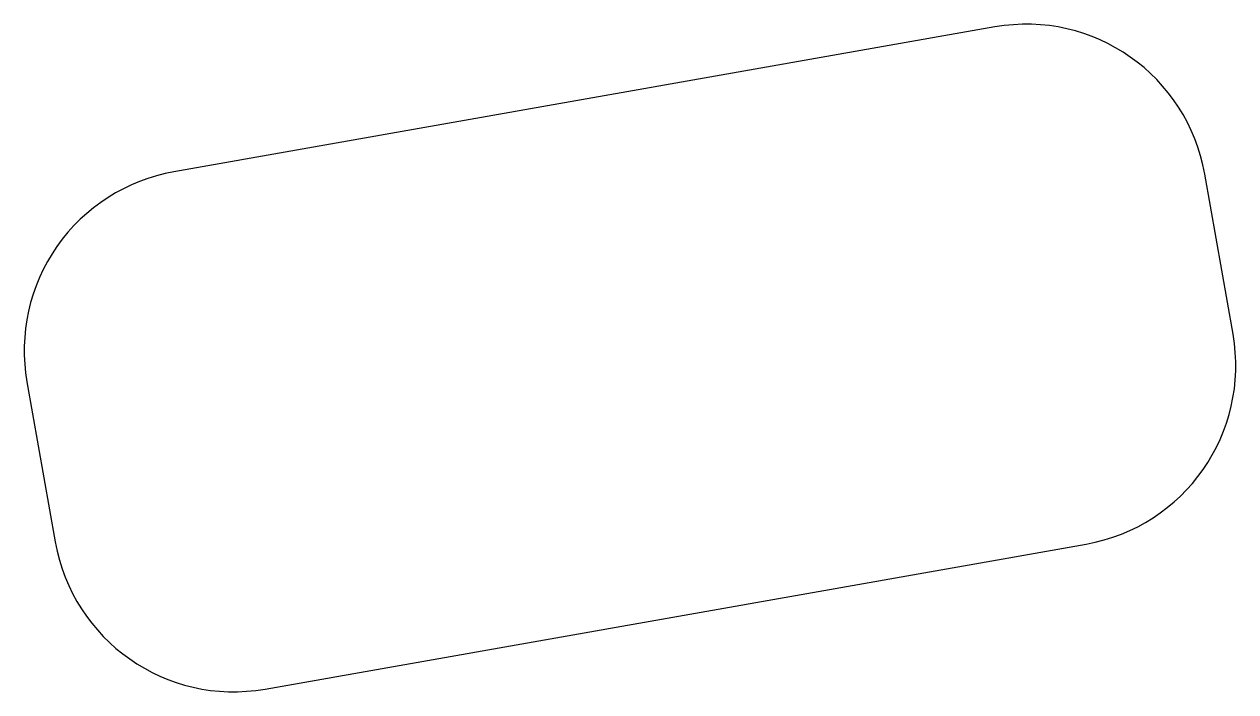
# Model space of a CAD drawing. Header units: millimetres. Extents: x 8.3 to 41.7, y 10.8 to 29.2.
import ezdxf

# ---------------------------------------------------------------- set-up
doc = ezdxf.new("R2010")
doc.units = ezdxf.units.MM
doc.layers.get('0').update_dxf_attribs({"lineweight": 25})

msp = doc.modelspace()

# ---------------------------------------------------------------- linework, layer by layer
for p, q in [((35.076, 29.132), (12.408, 25.135)), ((41.647, 20.657), (40.868, 25.076)), ((8.353, 19.343), (9.132, 14.924)), ((14.924, 10.868), (37.592, 14.865))]:
    msp.add_line(p, q)
for centre, start, end in [((35.944, 24.208), 10, 100), ((13.277, 20.211), 100, 190), ((36.723, 19.789), 280, 10), ((14.056, 15.792), 190, 280)]:
    msp.add_arc(centre, 5, start, end)

doc.saveas('drawing.dxf')
